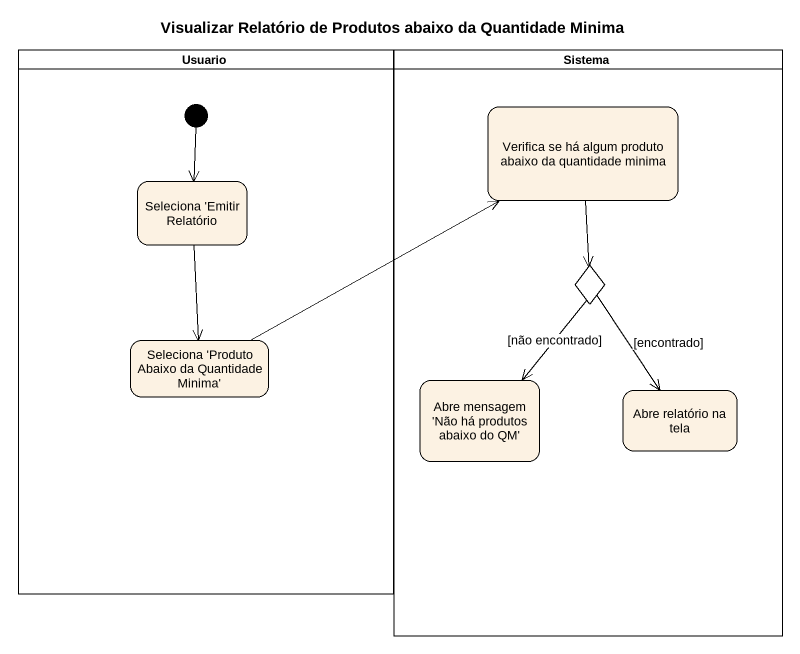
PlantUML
@startuml
title Visualizar Relatório de Produtos abaixo da Quantidade Minima
hide empty description
state Usuario <<partition>> {
  state "Seleciona 'Emitir Relatório" as Seleciona_Emitir_Relatório
  state "Seleciona 'Produto Abaixo da Quantidade Minima'" as Seleciona_Produto_Abaixo_da
  [*] --> Seleciona_Emitir_Relatório
}
state Sistema <<partition>> {
  state "Verifica se há algum produto abaixo da quantidade minima" as Verifica_se_há_algum
  state choice1 <<choice>>
  state "Abre mensagem 'Não há produtos abaixo do QM'" as Abre_mensagem_Não_há
  state "Abre relatório na tela" as Abre_relatório_na_tela
}
Verifica_se_há_algum --> choice1
Seleciona_Emitir_Relatório --> Seleciona_Produto_Abaixo_da
choice1 --> Abre_mensagem_Não_há : [não encontrado]
choice1 --> Abre_relatório_na_tela : [encontrado]
Seleciona_Produto_Abaixo_da -right-> Verifica_se_há_algum
@enduml
